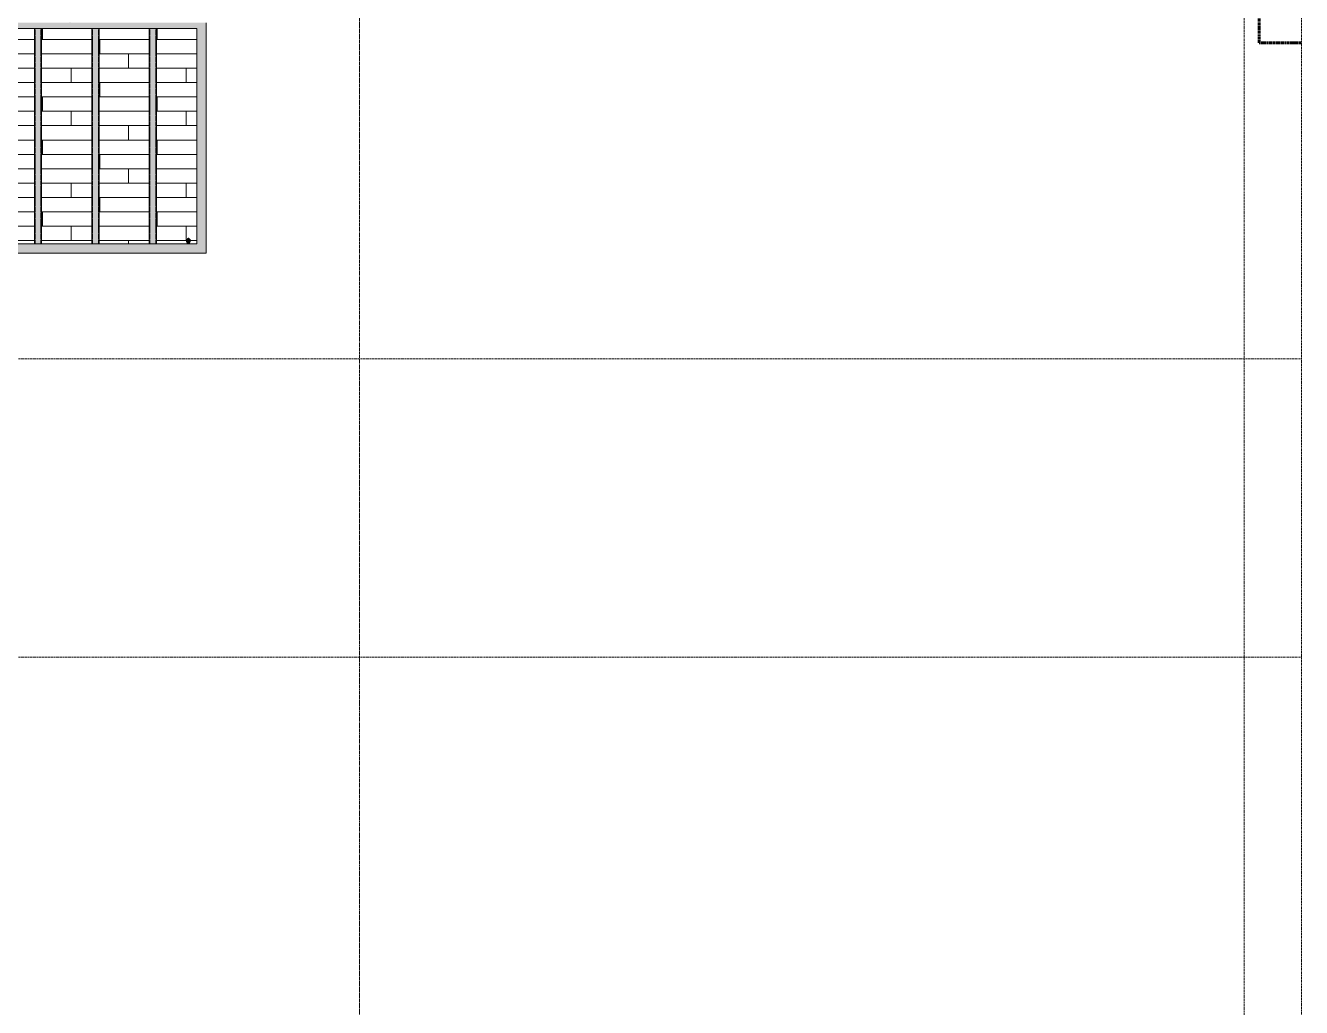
# Model space of a CAD drawing. Header units: inches. Extents: x -4169 to -1846, y 9706 to 12377.
# Drawn here: x -2266.3 to -1910.9, y 10972.9 to 11246.2 of the extents above; entities that cross this region are included whole.
import ezdxf

# ---------------------------------------------------------------- set-up
doc = ezdxf.new("R2010")
doc.units = ezdxf.units.IN
doc.header["$MEASUREMENT"] = 0
for name, pattern in [('Aligning Line 1_8_', [0.25, 0.125, -0.125]), ('Double Dash 3_8_', [1, 0.375, -0.125, 0.125, -0.125, 0.125, -0.125]), ('Grid Line 1_2_', [0.875, 0.5, -0.125, 0.125, -0.125]), ('Hidden 1_8_', [0.1875, 0.125, -0.0625])]:
    doc.linetypes.add(name, pattern=pattern)
for name, color, linetype, lineweight in [('0-1', 7, 'Continuous', 5), ('0-2', 50, 'Continuous', 18), ('A-FLOR-PATT-1', 35, 'Continuous', 9), ('A-WALL-10', 135, 'Continuous', 18), ('A-WALL-11', 255, 'Continuous', 18), ('A-WALL-5', 50, 'Continuous', 18), ('C-PROP-LINE', 91, 'Double Dash 3_8_', 60), ('G-ANNO-SYMB', 111, 'Aligning Line 1_8_', 9), ('G-ANNO-SYMB-1', 147, 'Aligning Line 1_8_', 9), ('S-BEAM-1', 254, 'Continuous', 9), ('S-BEAM-2', 250, 'Hidden 1_8_', 9), ('S-BEAM-3', 250, 'Continuous', 9), ('S-GRID-1', 1, 'Grid Line 1_2_', 9)]:
    doc.layers.add(name, color=color, linetype=linetype, lineweight=lineweight)

# ---------------------------------------------------------------- blocks, each defined once
blk = doc.blocks.new('Walls 94 - Walls 1-2573249-ENLARGED RCP - 2ND FLOOR PLAN')
at = {"layer": 'A-WALL-10'}
h = blk.add_hatch(color=256, dxfattribs=at)
h.paths.add_polyline_path([(-2221.11, 11186.38), (-2220.85, 11186.38), (-2220.63, 11186.27), (-2220.55, 11186.18), (-2220.5, 11186.08), (-2220.48, 11186.08), (-2220.5, 11186.7), (-2220.55, 11186.84), (-2220.63, 11186.96), (-2220.73, 11187.06), (-2220.85, 11187.12), (-2220.98, 11187.13), (-2221.11, 11187.11)], flags=0)
h.paths.add_polyline_path([(-2221.48, 11185.97), (-2221.46, 11186.08), (-2221.41, 11186.18), (-2221.33, 11186.27), (-2221.23, 11186.33), (-2221.11, 11186.39), (-2221.11, 11187.11), (-2221.23, 11187.05), (-2221.34, 11186.96), (-2221.41, 11186.84), (-2221.46, 11186.7), (-2221.48, 11186.33), (-2221.48, 11186.18)], flags=0)
blk.add_hatch(color=256, dxfattribs=at).paths.add_polyline_path([(-2220.98, 11185.54), (-2220.73, 11185.6), (-2220.63, 11185.67), (-2220.55, 11185.76), (-2220.5, 11185.86), (-2220.48, 11185.97), (-2220.5, 11186.08), (-2220.55, 11186.18), (-2220.63, 11186.27), (-2220.73, 11186.33), (-2220.98, 11186.39), (-2221.23, 11186.33), (-2221.33, 11186.27), (-2221.41, 11186.18), (-2221.46, 11186.08), (-2221.48, 11185.97), (-2221.46, 11185.86), (-2221.41, 11185.76), (-2221.33, 11185.67), (-2221.23, 11185.6), (-2221.11, 11185.56)], flags=0)
at = {"layer": 'A-WALL-5'}
for p, q in [((-2221.48, 11185.97), (-2221.48, 11186.78)), ((-2220.48, 11186.78), (-2220.48, 11185.97))]:
    blk.add_line(p, q, dxfattribs=at)
for start_param, end_param in [(0, 3.141593), (3.141593, 6.283185)]:
    blk.add_ellipse((-2220.98, 11185.97), major_axis=(0.5, 0), ratio=0.848048, start_param=start_param, end_param=end_param, dxfattribs=at)
blk = doc.blocks.new('Walls 145 - Walls 3-2573303-ENLARGED RCP - 2ND FLOOR PLAN')
at = {"layer": 'A-WALL-11'}
h = blk.add_hatch(color=256, dxfattribs=at)
h.paths.add_polyline_path([(-2329.4, 11182.89), (-2216.07, 11182.89), (-2216.07, 11247.01), (-2253.74, 11247.01), (-2253.74, 11247.07), (-2254.11, 11247.07), (-2254.11, 11247.01), (-2292.14, 11247.01), (-2292.14, 11247.07), (-2329.4, 11247.07), (-2329.4, 11184.17)], flags=0)
h.paths.add_polyline_path([(-2218.6, 11185.42), (-2326.87, 11185.42), (-2326.87, 11245.42), (-2218.6, 11245.42), (-2218.6, 11194.22)], flags=0)
at = {"layer": 'A-WALL-5'}
for p, q in [((-2329.4, 11182.89), (-2329.4, 11247.07)), ((-2326.87, 11245.42), (-2218.6, 11245.42)), ((-2326.87, 11245.42), (-2326.87, 11185.42)), ((-2218.6, 11245.42), (-2218.6, 11185.42)), ((-2216.07, 11182.89), (-2216.07, 11247.01)), ((-2218.6, 11185.42), (-2326.87, 11185.42)), ((-2329.4, 11182.89), (-2216.07, 11182.89))]:
    blk.add_line(p, q, dxfattribs=at)
blk = doc.blocks.new('CISC HSS Rectangular_CSA G40_21_ - HS102x51x4_8-2566941-ENLARGED RCP - 2ND FLOOR PLAN')
at = {"layer": 'S-BEAM-1'}
for points in [[(30, 1), (-30, 0.99), (-30, 0.62), (30, 0.62), (30, 0.99)], [(30, -0.02), (30, 0.62), (-30, 0.62), (-30, -0.62), (30, -0.62)], [(30, -1), (30, -0.62), (-30, -0.62), (-30, -1), (22.04, -1)]]:
    blk.add_hatch(color=256, dxfattribs=at).paths.add_polyline_path(points, flags=0)
at = {"layer": 'S-BEAM-2'}
for p, q in [((30, 0.81), (-30, 0.81)), ((30, -0.81), (-30, -0.81))]:
    blk.add_line(p, q, dxfattribs=at)
at = {"layer": 'S-BEAM-3'}
for p, q in [((-30, 1), (30, 1)), ((30, -1), (-30, -1))]:
    blk.add_line(p, q, dxfattribs=at)
blk = doc.blocks.new('CTR - 1st Phase - Shell_rvt-1-ENLARGED RCP - 2ND FLOOR PLAN')
at = {"layer": 'A-FLOR-PATT-1'}
h = blk.add_hatch(dxfattribs=at)
h.set_pattern_fill('FP_46', color=256, style=0, pattern_type=2)
h.set_pattern_definition([(0, (-2221.64, 11126.339), (0, -4), []), (270, (-2221.64, 11126.339), (-8, -8), [4, -28]), (270, (-2205.64, 11122.339), (-8, -8), [4, -28])])
h.paths.add_polyline_path([(-2282.38, 11185.42), (-2279.87, 11185.42), (-2279.87, 11245.42), (-2293.87, 11245.42), (-2293.87, 11185.42), (-2290.82, 11185.42)], flags=0)
h.paths.add_polyline_path([(-2324.97, 11185.42), (-2311.87, 11185.42), (-2311.87, 11245.42), (-2326.87, 11245.42), (-2326.87, 11185.42), (-2325.1, 11185.42)], flags=0)
h.paths.add_polyline_path([(-2220.05, 11185.42), (-2218.6, 11185.42), (-2218.6, 11245.42), (-2229.87, 11245.42), (-2229.87, 11185.42), (-2220.36, 11185.42)], flags=0)
h.paths.add_polyline_path([(-2309.87, 11185.42), (-2295.87, 11185.42), (-2295.87, 11245.42), (-2309.87, 11245.42), (-2309.87, 11194.22)], flags=0)
h.paths.add_polyline_path([(-2277.87, 11185.42), (-2263.87, 11185.42), (-2263.87, 11245.42), (-2277.87, 11245.42), (-2277.87, 11194.22)], flags=0)
h.paths.add_polyline_path([(-2261.87, 11185.42), (-2247.87, 11185.42), (-2247.87, 11245.42), (-2261.87, 11245.42), (-2261.87, 11194.22)], flags=0)
h.paths.add_polyline_path([(-2245.87, 11185.42), (-2231.87, 11185.42), (-2231.87, 11245.42), (-2245.87, 11245.42), (-2245.87, 11194.22)], flags=0)
h.paths.add_polyline_path([(-2324.47, 11185.54), (-2324.72, 11185.6), (-2324.83, 11185.67), (-2324.91, 11185.76), (-2324.96, 11185.86), (-2324.97, 11186.08), (-2324.96, 11186.7), (-2324.91, 11186.84), (-2324.83, 11186.96), (-2324.72, 11187.06), (-2324.58, 11187.12), (-2324.47, 11187.13), (-2324.35, 11187.11), (-2324.22, 11187.06), (-2324.12, 11186.96), (-2324.04, 11186.84), (-2323.99, 11186.7), (-2323.97, 11186.33), (-2323.99, 11185.86), (-2324.04, 11185.76), (-2324.12, 11185.67), (-2324.22, 11185.6), (-2324.35, 11185.56)], flags=0)
h.paths.add_polyline_path([(-2220.98, 11185.54), (-2221.23, 11185.6), (-2221.33, 11185.67), (-2221.41, 11185.76), (-2221.46, 11185.86), (-2221.48, 11186.04), (-2221.46, 11186.7), (-2221.41, 11186.84), (-2221.33, 11186.96), (-2221.23, 11187.06), (-2221.11, 11187.11), (-2220.98, 11187.13), (-2220.85, 11187.11), (-2220.73, 11187.06), (-2220.63, 11186.96), (-2220.55, 11186.84), (-2220.5, 11186.7), (-2220.48, 11186.33), (-2220.5, 11185.86), (-2220.55, 11185.76), (-2220.63, 11185.67), (-2220.73, 11185.6), (-2220.85, 11185.56)], flags=0)
at = {"layer": 'G-ANNO-SYMB-1'}
blk.add_line((-1926.95, 12280.06), (-1926.95, 9756.53), dxfattribs=at)
at = {"layer": 'S-GRID-1'}
blk.add_line((-2173.32, 9836.18), (-2173.32, 12344.54), dxfattribs=at)
at = {"layer": '0-2'}
for name in ['Walls 145 - Walls 3-2573303-ENLARGED RCP - 2ND FLOOR PLAN', 'Walls 94 - Walls 1-2573249-ENLARGED RCP - 2ND FLOOR PLAN']:
    blk.add_blockref(name, (0, 0), dxfattribs=at)
at = {"layer": '0-2', "rotation": 90}
for p in [(-2262.87, 11215.42), (-2246.87, 11215.42), (-2230.87, 11215.42)]:
    blk.add_blockref('CISC HSS Rectangular_CSA G40_21_ - HS102x51x4_8-2566941-ENLARGED RCP - 2ND FLOOR PLAN', p, dxfattribs=at)
blk = doc.blocks.new('CTR - 1st Phase -Stairs _ Elevators_rvt-1-ENLARGED RCP - 2ND FLOOR PLAN')
at = {"layer": 'G-ANNO-SYMB-1'}
blk.add_line((-1910.96, 12280.08), (-1910.96, 9706.24), dxfattribs=at)
blk = doc.blocks.new('Family - ___-1869111-ENLARGED RCP - 2ND FLOOR PLAN')
at = {"layer": 'C-PROP-LINE'}
for q in [(-1922.72, 12124.59), (-1910.95, 11241.39)]:
    blk.add_line((-1922.72, 11241.39), q, dxfattribs=at)

msp = doc.modelspace()

# ---------------------------------------------------------------- linework, layer by layer
at = {"layer": 'G-ANNO-SYMB'}
for p, q in [((-1910.95, 11153.43), (-4027.08, 11153.43)), ((-1910.95, 11070.38), (-4027.08, 11070.38))]:
    msp.add_line(p, q, dxfattribs=at)

# ---------------------------------------------------------------- block references
at = {"layer": '0-1'}
for name in ['CTR - 1st Phase - Shell_rvt-1-ENLARGED RCP - 2ND FLOOR PLAN', 'CTR - 1st Phase -Stairs _ Elevators_rvt-1-ENLARGED RCP - 2ND FLOOR PLAN']:
    msp.add_blockref(name, (0, 0), dxfattribs=at)
at = {"layer": 'C-PROP-LINE'}
msp.add_blockref('Family - ___-1869111-ENLARGED RCP - 2ND FLOOR PLAN', (0, 0), dxfattribs=at)

doc.saveas('drawing.dxf')
